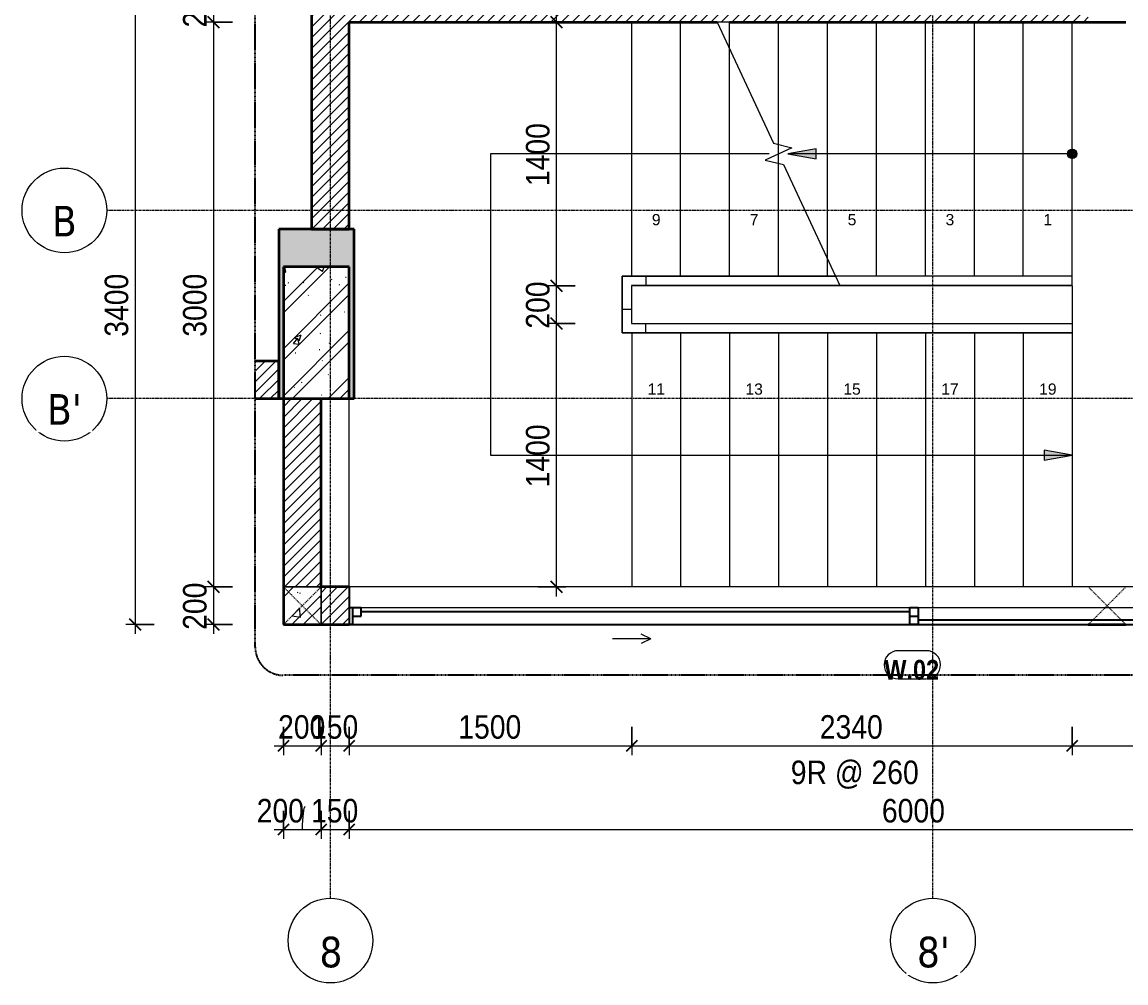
# Model space of a CAD drawing. Header units: millimetres. Extents: x 75584 to 159459, y -5075 to 34550.
# Drawn here: x 86647 to 92510, y 21433 to 26537 of the extents above; entities that cross this region are included whole.
import ezdxf

# ---------------------------------------------------------------- set-up
doc = ezdxf.new("R2010")
doc.units = ezdxf.units.MM
for name, pattern in [('Dash', [6, 3, -3]), ('Dash - Tight', [4.5, 3, -1.5]), ('Grid Line', [22.225, 12.7, -3.175, 3.175, -3.175]), ('Hidden', [7.14375, 4.7625, -2.38125])]:
    doc.linetypes.add(name, pattern=pattern)
for name, color, linetype, lineweight in [('0-3', 10, 'Continuous', 5), ('A-ANNO-DIMS', 211, 'Continuous', 9), ('A-ANNO-DIMS-50', 211, 'Continuous', 9), ('A-DETL-GENF-1', 92, 'Dash - Tight', 18), ('A-DETL-GENF-2', 254, 'Continuous', 18), ('A-DETL-GENF-3', 92, 'Hidden', 25), ('A-DETL-MEDM', 33, 'Continuous', 35), ('A-FLOR-1', 7, 'Continuous', 18), ('A-FLOR-HRAL', 11, 'Continuous', 18), ('A-GLAZ', 151, 'Continuous', 18), ('A-GLAZ-1', 151, 'Continuous', 25), ('A-GLAZ-IDEN', 152, 'Continuous', 9), ('A-WALL', 113, 'Continuous', 18), ('A-WALL-1', 113, 'Continuous', 35), ('A-WALL-PATT-1', 111, 'Continuous', 18), ('S-COLS', 52, 'Continuous', 18), ('S-COLS-1', 9, 'Continuous', 5), ('S-COLS-2', 250, 'Continuous', 35), ('S-COLS-3', 52, 'Dash', 18), ('S-COLS-4', 254, 'Continuous', 18), ('S-COLS-5', 52, 'Continuous', 35), ('S-COLS-HDLN', 52, 'Dash', 18), ('S-COLS-HDLN-1', 254, 'Continuous', 18), ('S-GRID-1', 1, 'Grid Line', 9), ('S-GRID-IDEN', 1, 'Continuous', 9), ('S-STRS', 31, 'Continuous', 18), ('S-STRS-ANNO', 31, 'Continuous', 18), ('S-STRS-MBND-1', 31, 'Continuous', 18)]:
    doc.layers.add(name, color=color, linetype=linetype, lineweight=lineweight)
doc.styles.add('Arial', font='arial.ttf', dxfattribs={"height": 59.53})
doc.styles.add('Arial_B_2', font='arialbd.ttf', dxfattribs={"width": 0.85, "height": 105})
doc.styles.add('Tahoma_B', font='tahomabd.ttf', dxfattribs={"height": 162.5})
doc.styles.add('UTM Avo', font='', dxfattribs={"width": 0.9, "height": 125})
doc.styles.get('UTM Avo').set_extended_font_data('UTM Avo')
doc.dimstyles.new('1_Dim_chi_tiet_2_5', dxfattribs={"dimscale": 304.8, "dimtxt": 124.912619, "dimasz": 0.19685, "dimexe": 0.164042, "dimexo": 0.0625, "dimgap": 0.016404, "dimtad": 1, "dimdec": 0, "dimrnd": 5, "dimzin": 0, "dimdsep": 46, "dimtxsty": 'UTM Avo', "dimblk1": 'OBLIQUE', "dimblk2": 'OBLIQUE', "dimsah": 1, "dimcen": 0.09, "dimdle": 0.164042, "dimazin": 0, "dimtfac": 1, "dimtdec": 4, "dimtix": 1, "dimtmove": 0, "dimatfit": 3, "dimfxl": 0.328084, "dimfxlon": 1, "dimtvp": 1, "dimtolj": 1, "dimtzin": 0, "dimarcsym": 2})
doc.dimstyles.new('1_Dim_chi_tiet_2_5_1', dxfattribs={"dimscale": 304.8, "dimtxt": 124.912619, "dimasz": 0.19685, "dimexe": 0.164042, "dimexo": 0.0625, "dimgap": 0.016404, "dimtad": 1, "dimdec": 0, "dimrnd": 5, "dimzin": 0, "dimdsep": 46, "dimtxsty": 'UTM Avo', "dimblk1": 'OBLIQUE', "dimblk2": 'OBLIQUE', "dimsah": 1, "dimcen": 0.09, "dimdle": 0.164042, "dimazin": 0, "dimtfac": 1, "dimtdec": 4, "dimtix": 1, "dimtmove": 1, "dimatfit": 3, "dimfxl": 0.328084, "dimfxlon": 1, "dimtvp": 1, "dimtolj": 1, "dimtzin": 0, "dimarcsym": 2})
pattern_1 = [(45, (10932.16, 0), (-28.284271, 28.284271), [])]
pattern_2 = [(50, (10932.16, 0), (364.3679, -31.8783), [38.1, -419.1]), (355, (10932.16, 0), (-70.4859, 382.1133), [30.48, -335.28]), (100.451, (10962.52, -2.66), (293.885, 350.2334), [32.38, -356.18]), (46.184, (10932.16, 101.6), (542.1585, -84.0858), [57.15, -628.65]), (96.636, (10977.34, 94.6), (474.805, 494.8554), [48.57, -534.27]), (351.184, (10932.16, 101.6), (474.8102, 494.85), [45.72, -502.92]), (21, (10982.96, 76.2), (303.2285, -204.5305), [38.1, -419.1]), (326, (10982.96, 76.2), (123.6039, 368.376), [30.48, -335.28]), (71.451, (11008.23, 59.16), (426.8341, 163.8427), [32.38, -356.18]), (37.5, (10932.16, 0), (6.17665, 169.11015), [3.353, -327.863, 3.353, -337.007, -336.55]), (37.5, (10932.16, 0), (6.17665, 169.11015), [-671.576, 3.353, -333.197]), (7.5, (10932.16, 0), (133.63888, 200.3615), [3.353, -190.703, 3.353, -320.243, -128.27]), (7.5, (10932.16, 0), (133.63888, 200.3615), [-517.652, 3.353, -124.917]), (327.5, (10818.88, 0), (271.18182, -11.45836), [3.353, -123.647, 3.353, -392.887, -525.78]), (327.5, (10818.88, 0), (271.18182, -11.45836), [-523.24, 3.353, -522.427]), (317.5, (10768.08, 0), (296.2585, 50.85285), [3.353, -161.747, 3.353, -259.791, -373.38]), (317.5, (10768.08, 0), (296.2585, 50.85285), [-428.244, 3.353, -370.027]), (45, (10932.16, 0), (-125.7236, 125.7236), []), (45, (10932.16, 190.5), (-125.7236, 125.7236), [])]
pattern_3 = [(50, (-81477.56, -23436.94), (364.3679, -31.8783), [38.1, -419.1]), (355, (-81477.56, -23436.94), (-70.4859, 382.1133), [30.48, -335.28]), (100.451, (-81447.2, -23439.6), (293.885, 350.2334), [32.38, -356.18]), (46.184, (-81477.56, -23335.34), (542.1585, -84.0858), [57.15, -628.65]), (96.636, (-81432.4, -23342.34), (474.805, 494.8554), [48.57, -534.27]), (351.184, (-81477.56, -23335.34), (474.8102, 494.85), [45.72, -502.92]), (21, (-81426.76, -23360.74), (303.2285, -204.5305), [38.1, -419.1]), (326, (-81426.76, -23360.74), (123.6039, 368.376), [30.48, -335.28]), (71.451, (-81401.5, -23377.78), (426.8341, 163.8427), [32.38, -356.18]), (37.5, (-81477.56, -23436.94), (6.17665, 169.11015), [3.353, -327.863, 3.353, -337.007, -336.55]), (37.5, (-81477.56, -23436.94), (6.17665, 169.11015), [-671.576, 3.353, -333.197]), (7.5, (-81477.56, -23436.94), (133.63888, 200.3615), [3.353, -190.703, 3.353, -320.243, -128.27]), (7.5, (-81477.56, -23436.94), (133.63888, 200.3615), [-517.652, 3.353, -124.917]), (327.5, (-81590.85, -23436.94), (271.18182, -11.45836), [3.353, -123.647, 3.353, -918.667]), (327.5, (-81590.85, -23436.94), (271.18182, -11.45836), [-130.353, -392.887, 3.353, -522.427]), (317.5, (-81641.65, -23436.94), (296.2585, 50.85285), [3.353, -161.747, 3.353, -633.171]), (317.5, (-81641.65, -23436.94), (296.2585, 50.85285), [-168.453, -259.791, 3.353, -370.027]), (45, (-81477.56, -23436.94), (-125.7236, 125.7236), []), (45, (-81477.56, -23246.44), (-125.7236, 125.7236), [])]

# ---------------------------------------------------------------- blocks, each defined once
blk = doc.blocks.new('NCV_TKTC_KET CAU_rvt-2-TKCS_THANG BỘ TB3 - MẶT BẰNG TẦNG 2-7')
at = {"layer": 'S-COLS-1'}
blk.add_hatch(color=256, dxfattribs=at).paths.add_polyline_path([(77477.6, 24536.9), (77477.6, 25436.9), (77077.6, 25436.9), (77077.6, 24536.9), (77102.6, 24536.9), (77102.6, 25236.9), (77452.6, 25236.9), (77452.6, 24536.9)])
at = {"layer": 'A-FLOR-1'}
for p, q in [((81292.6, 25136.9), (81292.6, 24936.5)), ((81292.6, 24886.5), (81292.6, 23537.4)), ((77452.6, 23537.4), (77452.6, 24536.9)), ((77102.6, 23336.9), (77102.6, 23335.3)), ((77102.6, 23335.3), (83727.6, 23335.3))]:
    blk.add_line(p, q, dxfattribs=at)
at = {"layer": 'S-COLS-2'}
for p, q in [((77477.6, 25436.9), (77077.6, 25436.9)), ((77077.6, 25436.9), (77077.6, 24536.9)), ((77477.6, 24536.9), (77477.6, 25436.9)), ((77077.6, 24536.9), (77102.6, 24536.9)), ((77452.6, 24536.9), (77477.6, 24536.9))]:
    blk.add_line(p, q, dxfattribs=at)
blk = doc.blocks.new('1_FAMILY RVT - W01-WxH 1400x6000-587637-TKCS_THANG BỘ TB3 - MẶT BẰNG TẦNG 2-7')
at = {"layer": 'A-GLAZ'}
for p, q in [((1398.4, 172.39), (1449.2, 197.79)), ((1398.4, 172.39), (1449.2, 146.99)), ((1398.4, 172.39), (1601.6, 172.39)), ((3000, 96.19), (-3000, 96.19)), ((-2936.5, 96.19), (-22.225, 96.19)), ((22.225, 96.19), (2980.95, 96.19)), ((-2980.95, 7.29), (-22.225, 7.29)), ((22.225, 7.29), (2936.5, 7.29)), ((-3000, -103.81), (3000, -103.81))]:
    blk.add_line(p, q, dxfattribs=at)
at = {"layer": 'A-GLAZ-1'}
for p, q in [((-2936.5, 73.965), (-22.225, 73.965)), ((-22.225, 7.29), (-22.225, 96.19)), ((-22.225, 96.19), (22.225, 96.19)), ((22.225, 96.19), (22.225, 7.29)), ((2980.95, 96.19), (3000, 96.19)), ((2980.95, 96.19), (2980.95, 7.29)), ((3000, -103.81), (3000, 96.19)), ((22.225, 51.74), (-22.225, 51.74)), ((-22.225, 7.29), (22.225, 7.29)), ((22.225, 29.515), (2936.5, 29.515)), ((2936.5, 51.74), (2936.5, 7.29)), ((2980.95, 51.74), (2936.5, 51.74)), ((2936.5, 7.29), (3000, 7.29))]:
    blk.add_line(p, q, dxfattribs=at)
blk = doc.blocks.new('Top Rail Type - Top Rail_Internal_-954446-TKCS_THANG BỘ TB3 - MẶT BẰNG TẦNG 2-7')
at = {"layer": 'A-FLOR-HRAL'}
for p, q in [((78902.2, 25187.3), (79027.2, 25187.3)), ((78902.2, 25062.3), (78902.2, 25187.3)), ((79027.2, 25187.3), (80035.5, 25187.3)), ((79027.2, 25187.3), (79027.2, 25137.3)), ((79027.2, 25137.3), (78952.2, 25137.3)), ((78952.2, 25137.3), (78952.2, 25062.3)), ((80058.8, 25137.3), (79027.2, 25137.3)), ((78902.2, 25011.5), (78902.2, 25062.3)), ((78952.2, 25062.3), (78952.2, 25011.5)), ((78902.2, 25011.5), (78952.2, 25011.5)), ((78902.2, 24886.5), (78902.2, 25011.5)), ((78952.2, 25011.5), (78952.2, 24936.5)), ((78952.2, 24936.5), (79027.2, 24936.5)), ((79027.2, 24886.5), (79027.2, 24936.5)), ((79027.2, 24936.5), (81292.6, 24936.5)), ((81292.6, 24936.5), (81292.6, 24886.5)), ((79027.2, 24886.5), (78902.2, 24886.5)), ((81292.6, 24886.5), (79027.2, 24886.5))]:
    blk.add_line(p, q, dxfattribs=at)
blk = doc.blocks.new('Top Rail Type - Top Rail_Internal_-V3-TKCS_THANG BỘ TB3 - MẶT BẰNG TẦNG 2-7')
at = {"layer": 'A-FLOR-HRAL'}
for p, q in [((78902.2, 25187.3), (78902.2, 25011.5)), ((79027.2, 25187.3), (78902.2, 25187.3)), ((80035.5, 25187.3), (79027.2, 25187.3)), ((78952.2, 25137.3), (78952.2, 25011.5)), ((79027.2, 25137.3), (78952.2, 25137.3)), ((80058.8, 25137.3), (79027.2, 25137.3)), ((78902.2, 25011.5), (78902.2, 24886.5)), ((78952.2, 25011.5), (78952.2, 24936.5)), ((78952.2, 24936.5), (79027.2, 24936.5)), ((79027.2, 24936.5), (81292.6, 24936.5)), ((81292.6, 24936.5), (81292.6, 24886.5)), ((78902.2, 24886.5), (79027.2, 24886.5)), ((79027.2, 24886.5), (81292.6, 24886.5))]:
    blk.add_line(p, q, dxfattribs=at)
blk = doc.blocks.new('Top Rail Type - Top Rail_Internal_-V4-TKCS_THANG BỘ TB3 - MẶT BẰNG TẦNG 2-7')
at = {"layer": 'A-FLOR-HRAL'}
for p, q in [((80035.5, 25187.3), (80058.8, 25137.3)), ((81292.6, 25187.3), (80035.5, 25187.3)), ((81292.6, 25137.3), (81292.6, 25187.3)), ((81292.6, 25137.3), (80058.8, 25137.3))]:
    blk.add_line(p, q, dxfattribs=at)
blk = doc.blocks.new('G1_SOF - BO TRU - 200x200-3052400-TKCS_THANG BỘ TB3 - MẶT BẰNG TẦNG 2-7')
at = {"layer": 'S-COLS-HDLN'}
for p, q in [((-100, 100), (100, -100)), ((100, 100), (-100, -100))]:
    blk.add_line(p, q, dxfattribs=at)
blk = doc.blocks.new('G1_SOF - BO TRU - 200x200-V6-TKCS_THANG BỘ TB3 - MẶT BẰNG TẦNG 2-7')
at = {"layer": 'S-COLS-HDLN-1'}
h = blk.add_hatch(dxfattribs=at)
h.set_pattern_fill('FP_4', color=256, style=0, pattern_type=2)
h.set_pattern_definition(pattern_3)
h.paths.add_polyline_path([(100, -100), (100, -99.6), (-100, -100)])
h = blk.add_hatch(dxfattribs=at)
h.set_pattern_fill('FP_4', color=256, style=0, pattern_type=2)
h.set_pattern_definition(pattern_3)
h.paths.add_polyline_path([(100, -100), (100, -99.6), (-100, -100)])
at = {"layer": 'S-COLS-5'}
blk.add_line((-100, -100), (100, -100), dxfattribs=at)
at = {"layer": 'S-COLS-HDLN'}
for p, q in [((100, 100), (-100, -100)), ((-100, 100), (100, -100))]:
    blk.add_line(p, q, dxfattribs=at)
blk = doc.blocks.new('BORDER VIEW - BORDER VIEW-1919383-TKCS_THANG BỘ TB3 - MẶT BẰNG TẦNG 2-7')
at = {"layer": 'A-DETL-GENF-3'}
for p, q in [((4369.3, 6914.2), (4369.3, 150)), ((4219.3, 0), (150, 0))]:
    blk.add_line(p, q, dxfattribs=at)
blk.add_arc((4219.3, 150), 150, 270, 0, dxfattribs=at)
blk = doc.blocks.new('Grid - M_Grid Head - Circle-353313-TKCS_THANG BỘ TB3 - MẶT BẰNG TẦNG 2-7')
at = {"layer": 'S-GRID-IDEN'}
blk.add_circle((0, 0), 4.5, dxfattribs=at)
blk = doc.blocks.new('DIMBLOCK43-TKCS_THANG BỘ TB3 - MẶT BẰNG TẦNG 2-7')
at = {"layer": 'A-ANNO-DIMS-50'}
for p, q in [((87763.6, 26736.9), (87613.6, 26736.9)), ((87663.6, 26786.9), (87663.6, 26536.9)), ((87663.6, 26736.9), (87763.6, 26736.9)), ((87763.6, 26536.9), (87613.6, 26536.9)), ((87663.6, 26536.9), (87763.6, 26536.9))]:
    blk.add_line(p, q, dxfattribs=at)
at = {"layer": 'A-ANNO-DIMS-50', "lineweight": 25}
for p, q in [((87663.6, 26736.9), (87633.6, 26766.9)), ((87663.6, 26736.9), (87693.6, 26706.9)), ((87663.6, 26536.9), (87633.6, 26566.9)), ((87663.6, 26536.9), (87693.6, 26506.9))]:
    blk.add_line(p, q, dxfattribs=at)
at = {"layer": 'A-ANNO-DIMS-50', "color": 0, "insert": (87501.3, 26508.6), "char_height": 125, "width": 308.118, "attachment_point": 1, "rotation": 90, "line_spacing_factor": 1.110334, "style": 'UTM Avo'}
blk.add_mtext('200', dxfattribs=at)
blk = doc.blocks.new('_Oblique')
at = {"color": 0, "linetype": 'ByBlock', "lineweight": -2}
blk.add_line((-0.5, -0.5), (0.5, 0.5), dxfattribs=at)
blk = doc.blocks.new('DIMBLOCK44-TKCS_THANG BỘ TB3 - MẶT BẰNG TẦNG 2-7')
at = {"layer": 'A-ANNO-DIMS-50', "lineweight": 25}
for p, q in [((87663.6, 26536.9), (87633.6, 26566.9)), ((87663.6, 26536.9), (87693.6, 26506.9)), ((87663.6, 23536.9), (87633.6, 23566.9)), ((87663.6, 23536.9), (87693.6, 23506.9))]:
    blk.add_line(p, q, dxfattribs=at)
at = {"layer": 'A-ANNO-DIMS-50'}
for p, q in [((87763.6, 26536.9), (87613.6, 26536.9)), ((87663.6, 26536.9), (87663.6, 23536.9)), ((87663.6, 26536.9), (87763.6, 26536.9)), ((87763.6, 23536.9), (87613.6, 23536.9)), ((87663.6, 23536.9), (87763.6, 23536.9))]:
    blk.add_line(p, q, dxfattribs=at)
at = {"layer": 'A-ANNO-DIMS-50', "color": 0, "insert": (87501.3, 24865.8), "char_height": 125, "width": 410.824, "attachment_point": 1, "rotation": 90, "line_spacing_factor": 1.110334, "style": 'UTM Avo'}
blk.add_mtext('3000', dxfattribs=at)
blk = doc.blocks.new('DIMBLOCK45-TKCS_THANG BỘ TB3 - MẶT BẰNG TẦNG 2-7')
at = {"layer": 'A-ANNO-DIMS-50'}
for p, q in [((87763.6, 23536.9), (87613.6, 23536.9)), ((87663.6, 23536.9), (87663.6, 23287.4)), ((87663.6, 23536.9), (87763.6, 23536.9)), ((87763.6, 23337.4), (87613.6, 23337.4)), ((87663.6, 23337.4), (87763.6, 23337.4))]:
    blk.add_line(p, q, dxfattribs=at)
at = {"layer": 'A-ANNO-DIMS-50', "lineweight": 25}
for p, q in [((87663.6, 23536.9), (87633.6, 23566.9)), ((87663.6, 23536.9), (87693.6, 23506.9)), ((87663.6, 23337.4), (87633.6, 23367.4)), ((87663.6, 23337.4), (87693.6, 23307.4))]:
    blk.add_line(p, q, dxfattribs=at)
at = {"layer": 'A-ANNO-DIMS-50', "color": 0, "insert": (87501.3, 23308.8), "char_height": 125, "width": 308.118, "attachment_point": 1, "rotation": 90, "line_spacing_factor": 1.110334, "style": 'UTM Avo'}
blk.add_mtext('200', dxfattribs=at)
blk = doc.blocks.new('DIMBLOCK46-TKCS_THANG BỘ TB3 - MẶT BẰNG TẦNG 2-7')
at = {"layer": 'A-ANNO-DIMS-50'}
for p, q in [((88034.7, 22793.3), (88034.7, 22643.3)), ((88034.7, 22693.3), (88034.7, 22793.3)), ((88234.7, 22793.3), (88234.7, 22643.3)), ((88234.7, 22693.3), (88234.7, 22793.3)), ((87984.7, 22693.3), (88234.7, 22693.3))]:
    blk.add_line(p, q, dxfattribs=at)
at = {"layer": 'A-ANNO-DIMS-50', "lineweight": 25}
for p, q in [((88034.7, 22693.3), (88004.7, 22663.3)), ((88034.7, 22693.3), (88064.7, 22723.3)), ((88234.7, 22693.3), (88204.7, 22663.3)), ((88234.7, 22693.3), (88264.7, 22723.3))]:
    blk.add_line(p, q, dxfattribs=at)
at = {"layer": 'A-ANNO-DIMS-50', "color": 0, "insert": (88006.3, 22855.7), "char_height": 125, "width": 308.118, "attachment_point": 1, "line_spacing_factor": 1.110334, "style": 'UTM Avo'}
blk.add_mtext('200', dxfattribs=at)
blk = doc.blocks.new('DIMBLOCK47-TKCS_THANG BỘ TB3 - MẶT BẰNG TẦNG 2-7')
at = {"layer": 'A-ANNO-DIMS-50'}
for p, q in [((88234.7, 22793.3), (88234.7, 22643.3)), ((88234.7, 22693.3), (88234.7, 22793.3)), ((88384.7, 22793.3), (88384.7, 22643.3)), ((88384.7, 22693.3), (88384.7, 22793.3)), ((88234.7, 22693.3), (88384.7, 22693.3))]:
    blk.add_line(p, q, dxfattribs=at)
at = {"layer": 'A-ANNO-DIMS-50', "lineweight": 25}
for p, q in [((88234.7, 22693.3), (88204.7, 22663.3)), ((88234.7, 22693.3), (88264.7, 22723.3)), ((88384.7, 22693.3), (88354.7, 22663.3)), ((88384.7, 22693.3), (88414.7, 22723.3))]:
    blk.add_line(p, q, dxfattribs=at)
at = {"layer": 'A-ANNO-DIMS-50', "color": 0, "insert": (88181.3, 22855.7), "char_height": 125, "width": 308.118, "attachment_point": 1, "line_spacing_factor": 1.110334, "style": 'UTM Avo'}
blk.add_mtext('150', dxfattribs=at)
blk = doc.blocks.new('DIMBLOCK48-TKCS_THANG BỘ TB3 - MẶT BẰNG TẦNG 2-7')
at = {"layer": 'A-ANNO-DIMS-50'}
for p, q in [((88384.7, 22793.3), (88384.7, 22643.3)), ((88384.7, 22693.3), (88384.7, 22793.3)), ((89884.7, 22793.3), (89884.7, 22643.3)), ((89884.7, 22693.3), (89884.7, 22793.3)), ((88384.7, 22693.3), (89884.7, 22693.3))]:
    blk.add_line(p, q, dxfattribs=at)
at = {"layer": 'A-ANNO-DIMS-50', "lineweight": 25}
for p, q in [((88384.7, 22693.3), (88354.7, 22663.3)), ((88384.7, 22693.3), (88414.7, 22723.3)), ((89884.7, 22693.3), (89854.7, 22663.3)), ((89884.7, 22693.3), (89914.7, 22723.3))]:
    blk.add_line(p, q, dxfattribs=at)
at = {"layer": 'A-ANNO-DIMS-50', "color": 0, "insert": (88963.5, 22855.7), "char_height": 125, "width": 410.824, "attachment_point": 1, "line_spacing_factor": 1.110334, "style": 'UTM Avo'}
blk.add_mtext('1500', dxfattribs=at)
blk = doc.blocks.new('DIMBLOCK49-TKCS_THANG BỘ TB3 - MẶT BẰNG TẦNG 2-7')
at = {"layer": 'A-ANNO-DIMS-50'}
for p, q in [((89884.7, 22793.3), (89884.7, 22643.3)), ((89884.7, 22693.3), (89884.7, 22793.3)), ((92224.7, 22793.3), (92224.7, 22643.3)), ((92224.7, 22693.3), (92224.7, 22793.3)), ((89884.7, 22693.3), (92224.7, 22693.3))]:
    blk.add_line(p, q, dxfattribs=at)
at = {"layer": 'A-ANNO-DIMS-50', "lineweight": 25}
for p, q in [((89884.7, 22693.3), (89854.7, 22663.3)), ((89884.7, 22693.3), (89914.7, 22723.3)), ((92224.7, 22693.3), (92194.7, 22663.3)), ((92224.7, 22693.3), (92254.7, 22723.3))]:
    blk.add_line(p, q, dxfattribs=at)
at = {"layer": 'A-ANNO-DIMS-50', "color": 0, "char_height": 125, "attachment_point": 1, "line_spacing_factor": 1.110334, "style": 'UTM Avo'}
for s, insert, width in [('2340', (90883.5, 22855.7), 410.824), ('9R @ 260', (90729.7, 22614.4), 780.01)]:
    blk.add_mtext(s, dxfattribs=dict(at, insert=insert, width=width))
blk = doc.blocks.new('DIMBLOCK50-TKCS_THANG BỘ TB3 - MẶT BẰNG TẦNG 2-7')
at = {"layer": 'A-ANNO-DIMS-50'}
for p, q in [((92224.7, 22793.3), (92224.7, 22643.3)), ((92224.7, 22693.3), (92224.7, 22793.3)), ((94459.7, 22793.3), (94459.7, 22643.3)), ((94459.7, 22693.3), (94459.7, 22793.3)), ((92224.7, 22693.3), (94459.7, 22693.3))]:
    blk.add_line(p, q, dxfattribs=at)
at = {"layer": 'A-ANNO-DIMS-50', "lineweight": 25}
for p, q in [((92224.7, 22693.3), (92194.7, 22663.3)), ((92224.7, 22693.3), (92254.7, 22723.3)), ((94459.7, 22693.3), (94429.7, 22663.3)), ((94459.7, 22693.3), (94489.7, 22723.3))]:
    blk.add_line(p, q, dxfattribs=at)
at = {"layer": 'A-ANNO-DIMS-50', "color": 0, "insert": (93171, 22855.7), "char_height": 125, "width": 410.824, "attachment_point": 1, "line_spacing_factor": 1.110334, "style": 'UTM Avo'}
blk.add_mtext('2235', dxfattribs=at)
blk = doc.blocks.new('DIMBLOCK52-TKCS_THANG BỘ TB3 - MẶT BẰNG TẦNG 2-7')
at = {"layer": 'A-ANNO-DIMS-50'}
for p, q in [((88034.7, 22348.4), (88034.7, 22198.4)), ((88034.7, 22248.4), (88034.7, 22348.4)), ((88234.7, 22348.4), (88234.7, 22198.4)), ((88234.7, 22248.4), (88234.7, 22348.4)), ((87984.7, 22248.4), (88234.7, 22248.4))]:
    blk.add_line(p, q, dxfattribs=at)
at = {"layer": 'A-ANNO-DIMS-50', "lineweight": 25}
for p, q in [((88034.7, 22248.4), (88004.7, 22218.4)), ((88034.7, 22248.4), (88064.7, 22278.4)), ((88234.7, 22248.4), (88204.7, 22218.4)), ((88234.7, 22248.4), (88264.7, 22278.4))]:
    blk.add_line(p, q, dxfattribs=at)
at = {"layer": 'A-ANNO-DIMS-50'}
blk.add_ellipse((88149.8, 22248.4), major_axis=(0, 120.7), ratio=0.12458, start_param=0, end_param=1.570796, dxfattribs=at)
at = {"layer": 'A-ANNO-DIMS-50', "color": 0, "insert": (87893, 22410.8), "char_height": 125, "width": 308.118, "attachment_point": 1, "line_spacing_factor": 1.110334, "style": 'UTM Avo'}
blk.add_mtext('200', dxfattribs=at)
blk = doc.blocks.new('DIMBLOCK53-TKCS_THANG BỘ TB3 - MẶT BẰNG TẦNG 2-7')
at = {"layer": 'A-ANNO-DIMS-50'}
for p, q in [((88234.7, 22348.4), (88234.7, 22198.4)), ((88234.7, 22248.4), (88234.7, 22348.4)), ((88384.7, 22348.4), (88384.7, 22198.4)), ((88384.7, 22248.4), (88384.7, 22348.4)), ((88234.7, 22248.4), (88384.7, 22248.4))]:
    blk.add_line(p, q, dxfattribs=at)
at = {"layer": 'A-ANNO-DIMS-50', "lineweight": 25}
for p, q in [((88234.7, 22248.4), (88204.7, 22218.4)), ((88234.7, 22248.4), (88264.7, 22278.4)), ((88384.7, 22248.4), (88354.7, 22218.4)), ((88384.7, 22248.4), (88414.7, 22278.4))]:
    blk.add_line(p, q, dxfattribs=at)
at = {"layer": 'A-ANNO-DIMS-50', "color": 0, "insert": (88181.4, 22410.8), "char_height": 125, "width": 308.118, "attachment_point": 1, "line_spacing_factor": 1.110334, "style": 'UTM Avo'}
blk.add_mtext('150', dxfattribs=at)
blk = doc.blocks.new('DIMBLOCK54-TKCS_THANG BỘ TB3 - MẶT BẰNG TẦNG 2-7')
at = {"layer": 'A-ANNO-DIMS-50'}
for p, q in [((88384.7, 22348.4), (88384.7, 22198.4)), ((88384.7, 22248.4), (88384.7, 22348.4)), ((94384.7, 22348.4), (94384.7, 22198.4)), ((94384.7, 22248.4), (94384.7, 22348.4)), ((88384.7, 22248.4), (94384.7, 22248.4))]:
    blk.add_line(p, q, dxfattribs=at)
at = {"layer": 'A-ANNO-DIMS-50', "lineweight": 25}
for p, q in [((88384.7, 22248.4), (88354.7, 22218.4)), ((88384.7, 22248.4), (88414.7, 22278.4)), ((94384.7, 22248.4), (94354.7, 22218.4)), ((94384.7, 22248.4), (94414.7, 22278.4))]:
    blk.add_line(p, q, dxfattribs=at)
at = {"layer": 'A-ANNO-DIMS-50', "color": 0, "insert": (91213.6, 22410.8), "char_height": 125, "width": 410.824, "attachment_point": 1, "line_spacing_factor": 1.110334, "style": 'UTM Avo'}
blk.add_mtext('6000', dxfattribs=at)
blk = doc.blocks.new('DIMBLOCK57-TKCS_THANG BỘ TB3 - MẶT BẰNG TẦNG 2-7')
at = {"layer": 'A-ANNO-DIMS-50'}
for p, q in [((89585.2, 24936.5), (89435.2, 24936.5)), ((89485.2, 23486.9), (89485.2, 24936.5)), ((89485.2, 24936.5), (89585.2, 24936.5)), ((89385.2, 23536.9), (89535.2, 23536.9)), ((89485.2, 23536.9), (89385.2, 23536.9))]:
    blk.add_line(p, q, dxfattribs=at)
at = {"layer": 'A-ANNO-DIMS-50', "lineweight": 25}
for p, q in [((89485.2, 24936.5), (89455.2, 24966.5)), ((89485.2, 24936.5), (89515.2, 24906.5)), ((89485.2, 23536.9), (89455.2, 23566.9)), ((89485.2, 23536.9), (89515.2, 23506.9))]:
    blk.add_line(p, q, dxfattribs=at)
at = {"layer": 'A-ANNO-DIMS-50', "color": 0, "insert": (89322.8, 24065.6), "char_height": 125, "width": 410.824, "attachment_point": 1, "rotation": 90, "line_spacing_factor": 1.110334, "style": 'UTM Avo'}
blk.add_mtext('1400', dxfattribs=at)
blk = doc.blocks.new('DIMBLOCK58-TKCS_THANG BỘ TB3 - MẶT BẰNG TẦNG 2-7')
at = {"layer": 'A-ANNO-DIMS-50', "lineweight": 25}
for p, q in [((89485.2, 25136.9), (89455.2, 25166.9)), ((89485.2, 25136.9), (89515.2, 25106.9)), ((89485.2, 24936.5), (89455.2, 24966.5)), ((89485.2, 24936.5), (89515.2, 24906.5))]:
    blk.add_line(p, q, dxfattribs=at)
at = {"layer": 'A-ANNO-DIMS-50'}
for p, q in [((89585.2, 25136.9), (89435.2, 25136.9)), ((89485.2, 24936.5), (89485.2, 25136.9)), ((89485.2, 25136.9), (89585.2, 25136.9)), ((89585.2, 24936.5), (89435.2, 24936.5)), ((89485.2, 24936.5), (89585.2, 24936.5))]:
    blk.add_line(p, q, dxfattribs=at)
at = {"layer": 'A-ANNO-DIMS-50', "color": 0, "insert": (89322.8, 24908.4), "char_height": 125, "width": 308.118, "attachment_point": 1, "rotation": 90, "line_spacing_factor": 1.110334, "style": 'UTM Avo'}
blk.add_mtext('200', dxfattribs=at)
blk = doc.blocks.new('DIMBLOCK59-TKCS_THANG BỘ TB3 - MẶT BẰNG TẦNG 2-7')
at = {"layer": 'A-ANNO-DIMS-50', "lineweight": 25}
for p, q in [((89485.2, 26536.9), (89455.2, 26566.9)), ((89485.2, 26536.9), (89515.2, 26506.9)), ((89485.2, 25136.9), (89455.2, 25166.9)), ((89485.2, 25136.9), (89515.2, 25106.9))]:
    blk.add_line(p, q, dxfattribs=at)
at = {"layer": 'A-ANNO-DIMS-50'}
for p, q in [((89485.2, 25136.9), (89485.2, 26586.9)), ((89385.2, 26536.9), (89535.2, 26536.9)), ((89485.2, 26536.9), (89385.2, 26536.9)), ((89585.2, 25136.9), (89435.2, 25136.9)), ((89485.2, 25136.9), (89585.2, 25136.9))]:
    blk.add_line(p, q, dxfattribs=at)
at = {"layer": 'A-ANNO-DIMS-50', "color": 0, "insert": (89322.8, 25665.8), "char_height": 125, "width": 410.824, "attachment_point": 1, "rotation": 90, "line_spacing_factor": 1.110334, "style": 'UTM Avo'}
blk.add_mtext('1400', dxfattribs=at)
blk = doc.blocks.new('DIMBLOCK61-TKCS_THANG BỘ TB3 - MẶT BẰNG TẦNG 2-7')
at = {"layer": 'A-ANNO-DIMS-50'}
for p, q in [((87347.7, 26736.9), (87197.7, 26736.9)), ((87247.7, 26786.9), (87247.7, 23286.9)), ((87247.7, 26736.9), (87347.7, 26736.9)), ((87347.7, 23336.9), (87197.7, 23336.9)), ((87247.7, 23336.9), (87347.7, 23336.9))]:
    blk.add_line(p, q, dxfattribs=at)
at = {"layer": 'A-ANNO-DIMS-50', "lineweight": 25}
for p, q in [((87247.7, 26736.9), (87217.7, 26766.9)), ((87247.7, 26736.9), (87277.7, 26706.9)), ((87247.7, 23336.9), (87217.7, 23366.9)), ((87247.7, 23336.9), (87277.7, 23306.9))]:
    blk.add_line(p, q, dxfattribs=at)
at = {"layer": 'A-ANNO-DIMS-50', "color": 0, "insert": (87085.3, 24865.8), "char_height": 125, "width": 410.824, "attachment_point": 1, "rotation": 90, "line_spacing_factor": 1.110334, "style": 'UTM Avo'}
blk.add_mtext('3400', dxfattribs=at)
blk = doc.blocks.new('SSA-WINDOW TAG - 10-2062020-TKCS_THANG BỘ TB3 - MẶT BẰNG TẦNG 2-7')
at = {"layer": 'A-GLAZ-IDEN'}
for p, q in [((1.296875, 1.5), (-1.6875, 1.5)), ((-1.6875, -1.5), (1.296875, -1.5))]:
    blk.add_line(p, q, dxfattribs=at)
for centre, start, end in [((-1.6875, 0), 90, 270), ((1.296875, 0), 270, 90)]:
    blk.add_arc(centre, 1.5, start, end, dxfattribs=at)

msp = doc.modelspace()

# ---------------------------------------------------------------- hatches: boundary and pattern name
at = {"layer": 'A-DETL-GENF-2'}
h = msp.add_hatch(dxfattribs=at)
h.set_pattern_fill('FP_2', color=256, style=0, pattern_type=2)
h.set_pattern_definition(pattern_2)
h.paths.add_polyline_path([(94309.7, 24536.9), (94659.7, 24536.9), (94659.7, 25236.9), (94309.7, 25236.9), (94309.7, 25058.3)])
h.paths.add_polyline_path([(88384.7, 24536.9), (88384.7, 25236.9), (88034.7, 25236.9), (88034.7, 24536.9)])
at = {"layer": 'A-WALL-PATT-1'}
h = msp.add_hatch(dxfattribs=at)
h.set_pattern_fill('FP_1', color=256, style=0, pattern_type=2)
h.set_pattern_definition(pattern_1)
h.paths.add_polyline_path([(88384.7, 25436.9), (88384.7, 27436.9), (88184.7, 27436.9), (88184.7, 25436.9)])
h = msp.add_hatch(dxfattribs=at)
h.set_pattern_fill('FP_1', color=256, style=0, pattern_type=2)
h.set_pattern_definition(pattern_1)
h.paths.add_polyline_path([(92251.3, 26536.9), (92309.7, 26537.4), (92309.7, 26736.9), (88384.7, 26736.9), (88384.7, 26536.9), (91110.8, 26536.9)])
h = msp.add_hatch(dxfattribs=at)
h.set_pattern_fill('FP_1', color=256, style=0, pattern_type=2)
h.set_pattern_definition(pattern_1)
h.paths.add_polyline_path([(88009.7, 24536.9), (88009.7, 24736.9), (87884.7, 24736.9), (87884.7, 24536.9)])
h = msp.add_hatch(dxfattribs=at)
h.set_pattern_fill('FP_1', color=256, style=0, pattern_type=2)
h.set_pattern_definition(pattern_1)
h.paths.add_polyline_path([(88234.7, 23537.4), (88234.7, 24536.9), (88034.7, 24536.9), (88034.7, 23537.4)])
h = msp.add_hatch(dxfattribs=at)
h.set_pattern_fill('FP_1', color=256, style=0, pattern_type=2)
h.set_pattern_definition(pattern_1)
h.paths.add_polyline_path([(94384.7, 23337.4), (94459.7, 23337.4), (94459.7, 23537.4), (94384.7, 23537.4)])
h.paths.add_polyline_path([(88384.7, 23337.4), (88384.7, 23537.4), (88234.7, 23536.9), (88234.7, 23337.4)])
at = {"layer": 'S-COLS-4'}
h = msp.add_hatch(dxfattribs=at)
h.set_pattern_fill('FP_2', color=256, style=0, pattern_type=2)
h.set_pattern_definition(pattern_2)
h.paths.add_polyline_path([(88234.7, 23336.9), (88234.7, 23536.9), (88034.7, 23536.9), (88034.7, 23336.9)])
h = msp.add_hatch(dxfattribs=at)
h.set_pattern_fill('FP_2', color=256, style=0, pattern_type=2)
h.set_pattern_definition(pattern_2)
h.paths.add_polyline_path([(88234.7, 23336.9), (88234.7, 23536.9), (88034.7, 23536.9), (88034.7, 23336.9)])
at = {"layer": 'S-STRS-ANNO'}
for points in [[(90864.7, 25810.5), (90864.7, 25863.4), (90714.7, 25836.9)], [(92224.7, 25811.9), (92242.4, 25819.3), (92249.7, 25836.9), (92242.4, 25854.6), (92224.7, 25861.9), (92207, 25854.6), (92199.7, 25836.9), (92207, 25819.3)], [(92074.7, 24210.5), (92224.7, 24236.9), (92074.7, 24263.4)]]:
    msp.add_hatch(color=256, dxfattribs=at).paths.add_polyline_path(points)
h = msp.add_hatch(color=256, dxfattribs=at)
edge = h.paths.add_edge_path()
edge.add_arc((92224.7, 25836.9), 25, 0, 360)

# ---------------------------------------------------------------- linework, layer by layer
at = {"layer": 'A-DETL-MEDM'}
for p, q in [((88384.7, 25236.9), (88034.7, 25236.9)), ((88034.7, 25236.9), (88034.7, 24536.9)), ((88384.7, 24536.9), (88384.7, 25236.9)), ((88034.7, 24536.9), (88384.7, 24536.9))]:
    msp.add_line(p, q, dxfattribs=at)
at = {"layer": 'A-WALL'}
for p, q in [((88034.7, 23536.9), (88234.7, 23536.9)), ((88234.7, 23536.9), (88234.7, 23337.4))]:
    msp.add_line(p, q, dxfattribs=at)
at = {"layer": 'A-WALL-1'}
for p, q in [((88184.7, 27436.9), (88184.7, 25436.9)), ((88384.7, 25436.9), (88384.7, 26536.9)), ((88384.7, 26536.9), (90338.3, 26536.9)), ((90404.7, 26536.9), (92509.7, 26536.9)), ((92509.7, 26536.9), (92509.7, 26537.4)), ((88184.7, 25436.9), (88384.7, 25436.9)), ((88009.7, 24736.9), (87884.7, 24736.9)), ((88009.7, 24536.9), (88009.7, 24736.9)), ((87884.7, 24536.9), (88009.7, 24536.9)), ((88034.7, 24536.9), (88034.7, 23536.9)), ((88234.7, 23537.4), (88234.7, 24536.9)), ((88384.7, 23537.4), (88234.7, 23537.4)), ((88234.7, 23337.4), (88384.7, 23337.4))]:
    msp.add_line(p, q, dxfattribs=at)
at = {"layer": 'S-COLS'}
for p, q in [((88234.7, 23536.9), (88034.7, 23536.9)), ((88234.7, 23337.4), (88234.7, 23536.9))]:
    msp.add_line(p, q, dxfattribs=at)
at = {"layer": 'S-COLS-5'}
for p, q in [((88034.7, 23536.9), (88034.7, 23336.9)), ((88034.7, 23336.9), (88234.7, 23336.9)), ((88234.7, 23336.9), (88234.7, 23337.4))]:
    msp.add_line(p, q, dxfattribs=at)
at = {"layer": 'S-GRID-1'}
for p, q in [((88284.7, 23133.5), (88284.7, 27513.8)), ((91484.7, 23133.5), (91484.7, 27513.8)), ((88346.6, 25536.9), (87096.6, 25536.9)), ((94823.5, 25536.9), (88346.6, 25536.9)), ((88346.6, 24536.9), (87096.6, 24536.9)), ((94823.5, 24536.9), (88346.6, 24536.9)), ((88284.7, 21883.5), (88284.7, 23133.5)), ((91484.7, 21883.5), (91484.7, 23133.5))]:
    msp.add_line(p, q, dxfattribs=at)
at = {"layer": 'S-STRS'}
for p, q in [((89884.7, 25187.3), (89884.7, 26536.9)), ((90144.7, 25187.3), (90144.7, 26536.9)), ((90404.7, 26536.9), (90338.3, 26536.9)), ((90404.7, 26394.5), (90404.7, 26536.9)), ((90664.7, 25887.2), (90664.7, 26536.9)), ((90924.7, 25279.4), (90924.7, 26536.9)), ((91184.7, 25187.3), (91184.7, 26536.9)), ((91444.7, 25187.3), (91444.7, 26536.9)), ((91704.7, 25187.3), (91704.7, 26536.9)), ((91964.7, 25187.3), (91964.7, 26536.9)), ((92224.7, 25187.3), (92224.7, 26536.9)), ((90404.7, 25187.3), (90404.7, 26394.5)), ((90664.7, 25836.9), (90664.7, 25887.2)), ((90664.7, 25786.7), (90664.7, 25836.9)), ((90664.7, 25187.3), (90664.7, 25786.7)), ((90924.7, 25187.3), (90924.7, 25279.4)), ((89884.7, 24936.9), (89884.7, 25136.9)), ((90144.7, 25136.9), (89884.7, 25136.9)), ((90404.7, 25136.9), (90144.7, 25136.9)), ((90664.7, 25136.9), (90404.7, 25136.9)), ((90924.7, 25136.9), (90664.7, 25136.9)), ((90991.1, 25136.9), (90924.7, 25136.9)), ((91184.7, 25136.9), (90991.1, 25136.9)), ((91444.7, 25136.9), (91184.7, 25136.9)), ((91704.7, 25136.9), (91444.7, 25136.9)), ((91964.7, 25136.9), (91704.7, 25136.9)), ((92224.7, 25136.9), (91964.7, 25136.9)), ((89884.7, 24936.9), (90144.7, 24936.9)), ((90144.7, 24936.9), (90404.7, 24936.9)), ((90404.7, 24936.9), (90664.7, 24936.9)), ((90664.7, 24936.9), (90924.7, 24936.9)), ((90924.7, 24936.9), (91184.7, 24936.9)), ((91184.7, 24936.9), (91444.7, 24936.9)), ((91444.7, 24936.9), (91704.7, 24936.9)), ((91704.7, 24936.9), (91964.7, 24936.9)), ((91964.7, 24936.9), (92224.7, 24936.9)), ((89884.7, 24886.5), (89884.7, 23537.4)), ((90144.7, 24886.5), (90144.7, 23537.4)), ((90404.7, 24886.5), (90404.7, 23537.4)), ((90664.7, 24886.5), (90664.7, 23537.4)), ((90924.7, 24886.5), (90924.7, 23537.4)), ((91184.7, 24886.5), (91184.7, 23537.4)), ((91444.7, 24886.5), (91444.7, 23537.4)), ((91704.7, 24886.5), (91704.7, 23537.4)), ((91964.7, 24886.5), (91964.7, 23537.4)), ((92224.7, 24886.5), (92224.7, 23537.4))]:
    msp.add_line(p, q, dxfattribs=at)
at = {"layer": 'S-STRS-ANNO'}
for p, q in [((90864.7, 25863.4), (90714.7, 25836.9)), ((90864.7, 25810.5), (90864.7, 25863.4)), ((92224.7, 25861.9), (92207, 25854.6)), ((92242.4, 25854.6), (92224.7, 25861.9)), ((89134.7, 25836.9), (89134.7, 24236.9)), ((89884.7, 25836.9), (89134.7, 25836.9)), ((90144.7, 25836.9), (89884.7, 25836.9)), ((90404.7, 25836.9), (90144.7, 25836.9)), ((90614.7, 25836.9), (90404.7, 25836.9)), ((90924.7, 25836.9), (90714.7, 25836.9)), ((90714.7, 25836.9), (90864.7, 25810.5)), ((91184.7, 25836.9), (90924.7, 25836.9)), ((91444.7, 25836.9), (91184.7, 25836.9)), ((91704.7, 25836.9), (91444.7, 25836.9)), ((91964.7, 25836.9), (91704.7, 25836.9)), ((92224.7, 25836.9), (91964.7, 25836.9)), ((92207, 25854.6), (92199.7, 25836.9)), ((92199.7, 25836.9), (92207, 25819.3)), ((92207, 25819.3), (92224.7, 25811.9)), ((92224.7, 25811.9), (92242.4, 25819.3)), ((92249.7, 25836.9), (92242.4, 25854.6)), ((92242.4, 25819.3), (92249.7, 25836.9)), ((89134.7, 24236.9), (89884.7, 24236.9)), ((89884.7, 24236.9), (90144.7, 24236.9)), ((90144.7, 24236.9), (90404.7, 24236.9)), ((90404.7, 24236.9), (90664.7, 24236.9)), ((90664.7, 24236.9), (90924.7, 24236.9)), ((90924.7, 24236.9), (91184.7, 24236.9)), ((91184.7, 24236.9), (91444.7, 24236.9)), ((91444.7, 24236.9), (91704.7, 24236.9)), ((91704.7, 24236.9), (91964.7, 24236.9)), ((91964.7, 24236.9), (92224.7, 24236.9)), ((92224.7, 24236.9), (92074.7, 24263.4)), ((92074.7, 24263.4), (92074.7, 24210.5)), ((92074.7, 24210.5), (92224.7, 24236.9))]:
    msp.add_line(p, q, dxfattribs=at)
msp.add_circle((92224.7, 25836.9), 25, dxfattribs=at)
at = {"layer": 'S-STRS-MBND-1'}
for p, q in [((90338.3, 26536.9), (90638.3, 25893.6)), ((90735.5, 25870), (90593.9, 25803.9)), ((90638.3, 25893.6), (90735.5, 25870)), ((90593.9, 25803.9), (90691.1, 25780.3)), ((90691.1, 25780.3), (90967.6, 25187.3))]:
    msp.add_line(p, q, dxfattribs=at)

# ---------------------------------------------------------------- block references
at = {"layer": '0-3'}
msp.add_blockref('NCV_TKTC_KET CAU_rvt-2-TKCS_THANG BỘ TB3 - MẶT BẰNG TẦNG 2-7', (10932.2, 0), dxfattribs=at)
at = {"layer": 'A-DETL-GENF-1', "rotation": 270.0000000000001}
msp.add_blockref('BORDER VIEW - BORDER VIEW-1919383-TKCS_THANG BỘ TB3 - MẶT BẰNG TẦNG 2-7', (87884.7, 27436.9), dxfattribs=at)
at = {"layer": 'A-FLOR-HRAL'}
for name in ['Top Rail Type - Top Rail_Internal_-954446-TKCS_THANG BỘ TB3 - MẶT BẰNG TẦNG 2-7', 'Top Rail Type - Top Rail_Internal_-V3-TKCS_THANG BỘ TB3 - MẶT BẰNG TẦNG 2-7', 'Top Rail Type - Top Rail_Internal_-V4-TKCS_THANG BỘ TB3 - MẶT BẰNG TẦNG 2-7']:
    msp.add_blockref(name, (10932.2, 0), dxfattribs=at)
at = {"layer": 'A-GLAZ', "rotation": 180}
msp.add_blockref('1_FAMILY RVT - W01-WxH 1400x6000-587637-TKCS_THANG BỘ TB3 - MẶT BẰNG TẦNG 2-7', (91384.7, 23433.6), dxfattribs=at)
at = {"layer": 'A-GLAZ-IDEN', "xscale": 49.99999999999998, "yscale": 49.99999999999998, "zscale": 49.99999999999998}
msp.add_blockref('SSA-WINDOW TAG - 10-2062020-TKCS_THANG BỘ TB3 - MẶT BẰNG TẦNG 2-7', (91384.7, 23123.3), dxfattribs=at)
at = {"layer": 'S-COLS'}
msp.add_blockref('G1_SOF - BO TRU - 200x200-V6-TKCS_THANG BỘ TB3 - MẶT BẰNG TẦNG 2-7', (92409.7, 23436.9), dxfattribs=at)
at = {"layer": 'S-COLS-3'}
msp.add_blockref('G1_SOF - BO TRU - 200x200-3052400-TKCS_THANG BỘ TB3 - MẶT BẰNG TẦNG 2-7', (88134.7, 23436.9), dxfattribs=at)
at = {"layer": 'S-GRID-IDEN', "xscale": 49.99999999999998, "yscale": 49.99999999999998, "zscale": 49.99999999999998, "rotation": 89.9999999999998}
for p in [(86871.6, 25536.9), (86871.6, 24536.9)]:
    msp.add_blockref('Grid - M_Grid Head - Circle-353313-TKCS_THANG BỘ TB3 - MẶT BẰNG TẦNG 2-7', p, dxfattribs=at)
at = {"layer": 'S-GRID-IDEN', "xscale": 49.99999999999998, "yscale": 49.99999999999998, "zscale": 49.99999999999998}
for p in [(88284.7, 21658.5), (91484.7, 21658.5)]:
    msp.add_blockref('Grid - M_Grid Head - Circle-353313-TKCS_THANG BỘ TB3 - MẶT BẰNG TẦNG 2-7', p, dxfattribs=at)

# ---------------------------------------------------------------- texts
at = {"layer": 'A-GLAZ-IDEN', "insert": (91371.9, 23096), "char_height": 105, "width": 300.9, "attachment_point": 5, "line_spacing_factor": 0.936439, "style": 'Arial_B_2'}
msp.add_mtext('\\pt2.1252,4.2504,6.37455,8.49975,10.62495,12.75015,14.87535,16.9995,19.1247,21.2499,23.3751,25.5003,27.6255,29.74965,31.87485,34.00005,36.12525,38.25045,40.3746,42.4998,44.625,46.7502,48.8754,50.99955,53.12475,55.24995,57.37515,59.50035,61.6245,63.7497,65.8749,68.0001;W.02', dxfattribs=at)
at = {"layer": 'S-STRS-ANNO', "attachment_point": 1, "line_spacing_factor": 0.941778, "style": 'Arial'}
for s, insert, char_height, width in [('9', (89991.8, 25517.5), 59.5, 54.943), ('7', (90511.8, 25517.5), 59.5, 54.943), ('5', (91031.8, 25517.5), 59.5, 54.943), ('3', (91551.8, 25517.5), 59.5, 54.943), ('1', (92071.8, 25517.5), 59.5, 54.943), ('11', (89968.9, 24617.5), 59.53, 109.886), ('13', (90488.9, 24617.5), 59.53, 109.886), ('15', (91008.9, 24617.5), 59.53, 109.886), ('17', (91528.9, 24617.5), 59.53, 109.886), ('19', (92048.9, 24617.5), 59.53, 109.886)]:
    msp.add_mtext(s, dxfattribs=dict(at, insert=insert, char_height=char_height, width=width))

# ---------------------------------------------------------------- dimensions: what is measured, and where the dimension line sits
at = {"layer": 'A-ANNO-DIMS'}
for base, p1, p2, override, picture, middle in [((87663.6, 26536.9), (87763.6, 26736.9), (87763.6, 26536.9), {"dimpost": '<>', "dimfxl": 200}, 'DIMBLOCK43-TKCS_THANG BỘ TB3 - MẶT BẰNG TẦNG 2-7', (87594, 26636.9)), ((87247.7, 23336.9), (87347.7, 26736.9), (87347.7, 23336.9), {"dimpost": '<>', "dimfxl": 3400}, 'DIMBLOCK61-TKCS_THANG BỘ TB3 - MẶT BẰNG TẦNG 2-7', (87178, 25036.9)), ((87663.6, 23536.9), (87763.6, 26536.9), (87763.6, 23536.9), {"dimpost": '<>', "dimfxl": 3000}, 'DIMBLOCK44-TKCS_THANG BỘ TB3 - MẶT BẰNG TẦNG 2-7', (87594, 25036.9)), ((89485.2, 26536.9), (89585.2, 25136.9), (89385.2, 26536.9), {"dimpost": '<>', "dimfxl": 1414.213562}, 'DIMBLOCK59-TKCS_THANG BỘ TB3 - MẶT BẰNG TẦNG 2-7', (89415.5, 25836.9)), ((89485.2, 25136.9), (89585.2, 24936.5), (89585.2, 25136.9), {"dimpost": '<>', "dimfxl": 200.4}, 'DIMBLOCK58-TKCS_THANG BỘ TB3 - MẶT BẰNG TẦNG 2-7', (89415.5, 25036.7)), ((89485.2, 24936.5), (89385.2, 23536.9), (89585.2, 24936.5), {"dimpost": '<>', "dimfxl": 1413.817584}, 'DIMBLOCK57-TKCS_THANG BỘ TB3 - MẶT BẰNG TẦNG 2-7', (89415.5, 24236.7)), ((87663.64, 23337.3629), (87763.64, 23536.936), (87763.64, 23337.3629), {"dimpost": '<>', "dimfxl": 199.573178}, 'DIMBLOCK45-TKCS_THANG BỘ TB3 - MẶT BẰNG TẦNG 2-7', (87593.9549, 23437.1494))]:
    dim = msp.add_linear_dim(base=base, p1=p1, p2=p2, angle=90, dimstyle='1_Dim_chi_tiet_2_5', override=override, dxfattribs=at)
    dim.commit()
    dim.dimension.update_dxf_attribs({"geometry": picture, "text_midpoint": middle})
for base, p1, p2, override, picture, middle in [((88234.7, 22693.3), (88034.7, 22793.3), (88234.7, 22793.3), {"dimpost": '<>', "dimfxl": 200}, 'DIMBLOCK46-TKCS_THANG BỘ TB3 - MẶT BẰNG TẦNG 2-7', (88134.7, 22763)), ((88384.7, 22693.3), (88234.7, 22793.3), (88384.7, 22793.3), {"dimpost": '<>', "dimfxl": 150}, 'DIMBLOCK47-TKCS_THANG BỘ TB3 - MẶT BẰNG TẦNG 2-7', (88309.7, 22763)), ((89884.7, 22693.3), (88384.7, 22793.3), (89884.7, 22793.3), {"dimpost": '<>', "dimfxl": 1500}, 'DIMBLOCK48-TKCS_THANG BỘ TB3 - MẶT BẰNG TẦNG 2-7', (89134.7, 22763)), ((94459.7, 22693.3), (92224.7, 22793.3), (94459.7, 22793.3), {"dimpost": '<>', "dimfxl": 2235}, 'DIMBLOCK50-TKCS_THANG BỘ TB3 - MẶT BẰNG TẦNG 2-7', (93342.2, 22763)), ((88384.7, 22248.4), (88234.7, 22348.4), (88384.7, 22348.4), {"dimpost": '<>', "dimfxl": 150.018971}, 'DIMBLOCK53-TKCS_THANG BỘ TB3 - MẶT BẰNG TẦNG 2-7', (88309.7, 22318.1)), ((94384.7, 22248.4), (88384.7, 22348.4), (94384.7, 22348.4), {"dimpost": '<>', "dimfxl": 6000}, 'DIMBLOCK54-TKCS_THANG BỘ TB3 - MẶT BẰNG TẦNG 2-7', (91384.7, 22318.1))]:
    dim = msp.add_linear_dim(base=base, p1=p1, p2=p2, dimstyle='1_Dim_chi_tiet_2_5', override=override, dxfattribs=at)
    dim.commit()
    dim.dimension.update_dxf_attribs({"geometry": picture, "text_midpoint": middle})
dim = msp.add_linear_dim(base=(92224.7, 22693.3), p1=(89884.7, 22793.3), p2=(92224.7, 22793.3), text='<>\\X9R @ 260', dimstyle='1_Dim_chi_tiet_2_5', override={"dimpost": '<>', "dimfxl": 2340}, dxfattribs=at)
dim.commit()
dim.dimension.update_dxf_attribs({"geometry": 'DIMBLOCK49-TKCS_THANG BỘ TB3 - MẶT BẰNG TẦNG 2-7', "text_midpoint": (91054.7, 22693.3)})
dim = msp.add_linear_dim(base=(88234.7, 22248.4), p1=(88034.7, 22348.4), p2=(88234.7, 22348.4), dimstyle='1_Dim_chi_tiet_2_5_1', override={"dimpost": '<>', "dimfxl": 200}, dxfattribs=at)
dim.commit()
dim.dimension.update_dxf_attribs({"geometry": 'DIMBLOCK52-TKCS_THANG BỘ TB3 - MẶT BẰNG TẦNG 2-7', "text_midpoint": (88047.1, 22327.4), "dimtype": 160})

# ---------------------------------------------------------------- next in the draw order: texts
at = {"layer": 'S-GRID-IDEN', "char_height": 162.5, "attachment_point": 5, "line_spacing_factor": 0.996129, "style": 'Tahoma_B', "bg_fill": 3, "box_fill_scale": 1.25, "bg_fill_color": 256, "bg_fill_true_color": 13158600, "bg_fill_transparency": 0}
for s, insert, width in [('\\pt634.99962,1269.99925,1905.0005,2540.00013,3174.99975,3809.99937,4445.00062,5080.00025,5714.99987,6349.9995,6985.00075,7620.00037,8255,8889.99962,9524.99925,10160.0005,10795.00013,11429.99975,12064.99938,12700.00063,13335.00025,13969.99988,14604.9995,15240.00075,15875.00038,16510,17144.99963,17779.99925,18415.0005,19050.00013,19684.99975,20319.99938;B', (86871.1, 25479.7), 155.5), ("\\pt634.99962,1269.99925,1905.0005,2540.00013,3174.99975,3809.99937,4445.00062,5080.00025,5714.99987,6349.9995,6985.00075,7620.00037,8255,8889.99962,9524.99925,10160.0005,10795.00013,11429.99975,12064.99938,12700.00063,13335.00025,13969.99988,14604.9995,15240.00075,15875.00038,16510,17144.99963,17779.99925,18415.0005,19050.00013,19684.99975,20319.99938;B'", (86871.1, 24479.7), 215), ('\\pt634.99962,1269.99925,1905.0005,2540.00013,3174.99975,3809.99937,4445.00062,5080.00025,5714.99987,6349.9995,6985.00075,7620.00037,8255,8889.99962,9524.99925,10160.0005,10795.00013,11429.99975,12064.99938,12700.00063,13335.00025,13969.99988,14604.9995,15240.00075,15875.00038,16510,17144.99963,17779.99925,18415.0005,19050.00013,19684.99975,20319.99938;8', (88287.1, 21596.1), 145.5), ("\\pt634.99962,1269.99925,1905.0005,2540.00013,3174.99975,3809.99937,4445.00062,5080.00025,5714.99987,6349.9995,6985.00075,7620.00037,8255,8889.99962,9524.99925,10160.0005,10795.00013,11429.99975,12064.99938,12700.00063,13335.00025,13969.99988,14604.9995,15240.00075,15875.00038,16510,17144.99963,17779.99925,18415.0005,19050.00013,19684.99975,20319.99938;8'", (91487.1, 21596.1), 205)]:
    msp.add_mtext(s, dxfattribs=dict(at, insert=insert, width=width))

doc.saveas('drawing.dxf')
